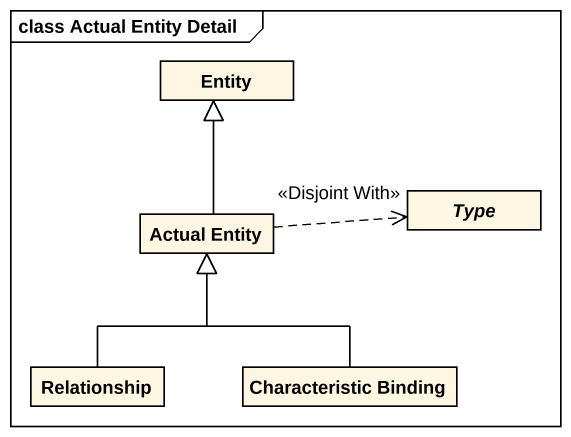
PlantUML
@startuml
mainframe class Actual Entity Detail
hide circle
hide empty members
class "Entity" as Entity_
class "Actual Entity" as Actual_Entity
abstract class Type
class Relationship
class "Characteristic Binding" as Characteristic_Binding
Actual_Entity -up-|> Entity_
Actual_Entity .right.> Type : <<Disjoint With>>
Relationship -up-|> Actual_Entity
Characteristic_Binding -up-|> Actual_Entity
@enduml
